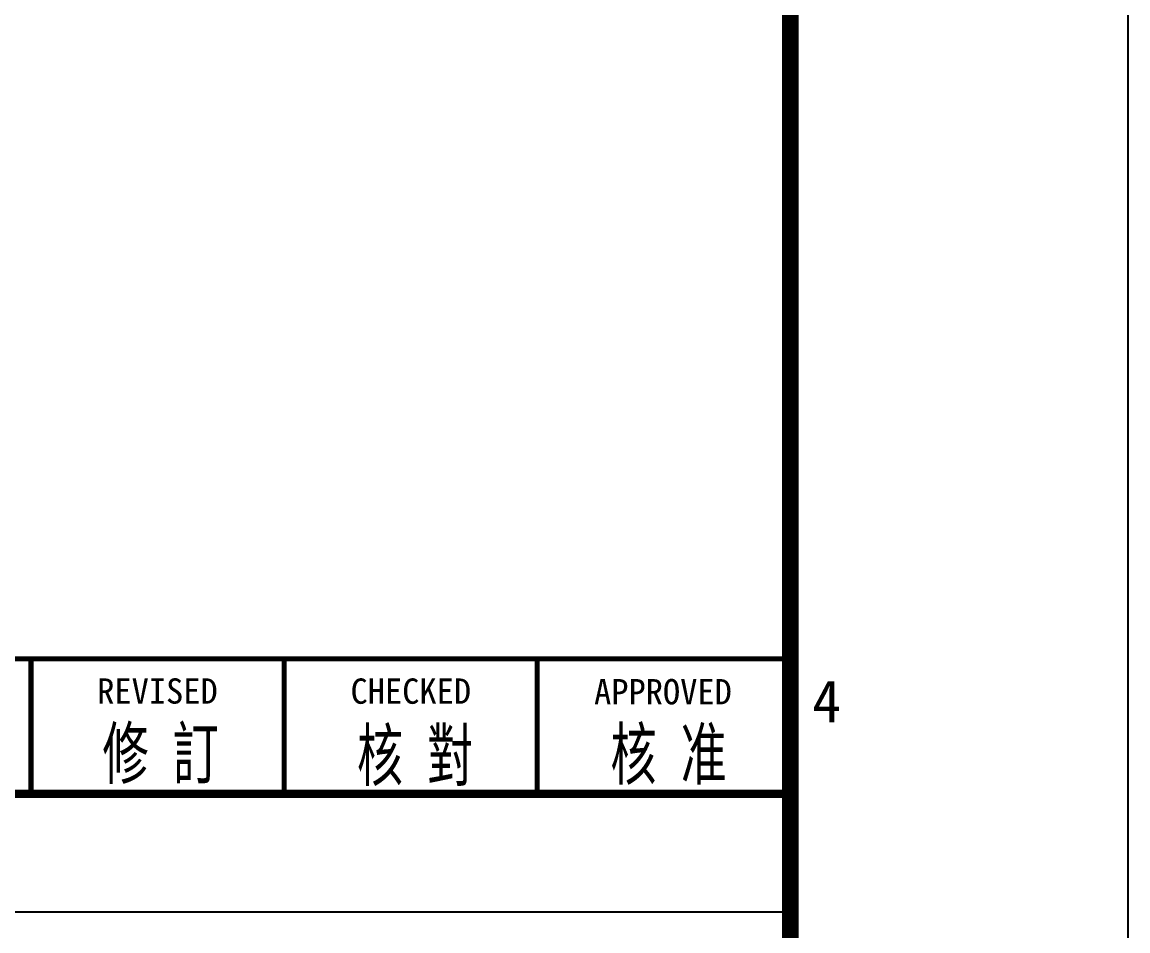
# Model space of a CAD drawing. Header units: millimetres. Extents: x 0 to 594, y 0 to 420.
# Drawn here: x 528.5 to 594, y 53.9 to 107.8 of the extents above; entities that cross this region are included whole.
import ezdxf

# ---------------------------------------------------------------- set-up
doc = ezdxf.new("R2010")
doc.units = ezdxf.units.MM
doc.header["$LTSCALE"] = 32.67
doc.layers.get('0').update_dxf_attribs({"linetype": 'CONTINUOUS'})
doc.styles.add('TEXTSTYLE_5', font='txt', dxfattribs={"width": 0.7})

msp = doc.modelspace()

# ---------------------------------------------------------------- linework, layer by layer
at = {"color": 9, "linetype": 'CONTINUOUS'}
for p, q in [((594, 420), (594, 0)), ((499, 55), (574, 55))]:
    msp.add_line(p, q, dxfattribs=at)
at = {"color": 7, "linetype": 'CONTINUOUS'}
for points, const_width in [([(574, 400), (574, 20)], 1), ([(394, 70), (574, 70)], 0.3), ([(529, 70), (529, 62)], 0.3), ([(544, 70), (544, 62)], 0.3), ([(559, 70), (559, 62)], 0.3), ([(394, 62), (574, 62)], 0.5)]:
    msp.add_lwpolyline(points, dxfattribs=dict(at, const_width=const_width))

# ---------------------------------------------------------------- texts
at = {"color": 4, "linetype": 'CONTINUOUS', "char_height": 1.5, "attachment_point": 2, "line_spacing_factor": 0.9}
for s, insert, width in [('REVISED', (536.492, 68.849), 10.5), ('CHECKED', (551.505, 68.843), 10.5), ('APPROVED', (566.448, 68.808), 12)]:
    msp.add_mtext(s, dxfattribs=dict(at, insert=insert, width=width))
at = {"color": 2, "linetype": 'CONTINUOUS', "insert": (577, 68.75), "char_height": 2.5, "width": 2.5, "attachment_point": 3, "line_spacing_factor": 0.9}
msp.add_mtext('4', dxfattribs=at)
at = {"color": 4, "linetype": 'CONTINUOUS', "char_height": 3, "width": 16.275, "attachment_point": 1, "line_spacing_factor": 0.9, "style": 'TEXTSTYLE_5'}
for s, insert in [('修 訂', (533.235, 65.905)), ('核 對', (548.317, 65.799)), ('核 准', (563.336, 65.866))]:
    msp.add_mtext(s, dxfattribs=dict(at, insert=insert))

doc.saveas('drawing.dxf')
